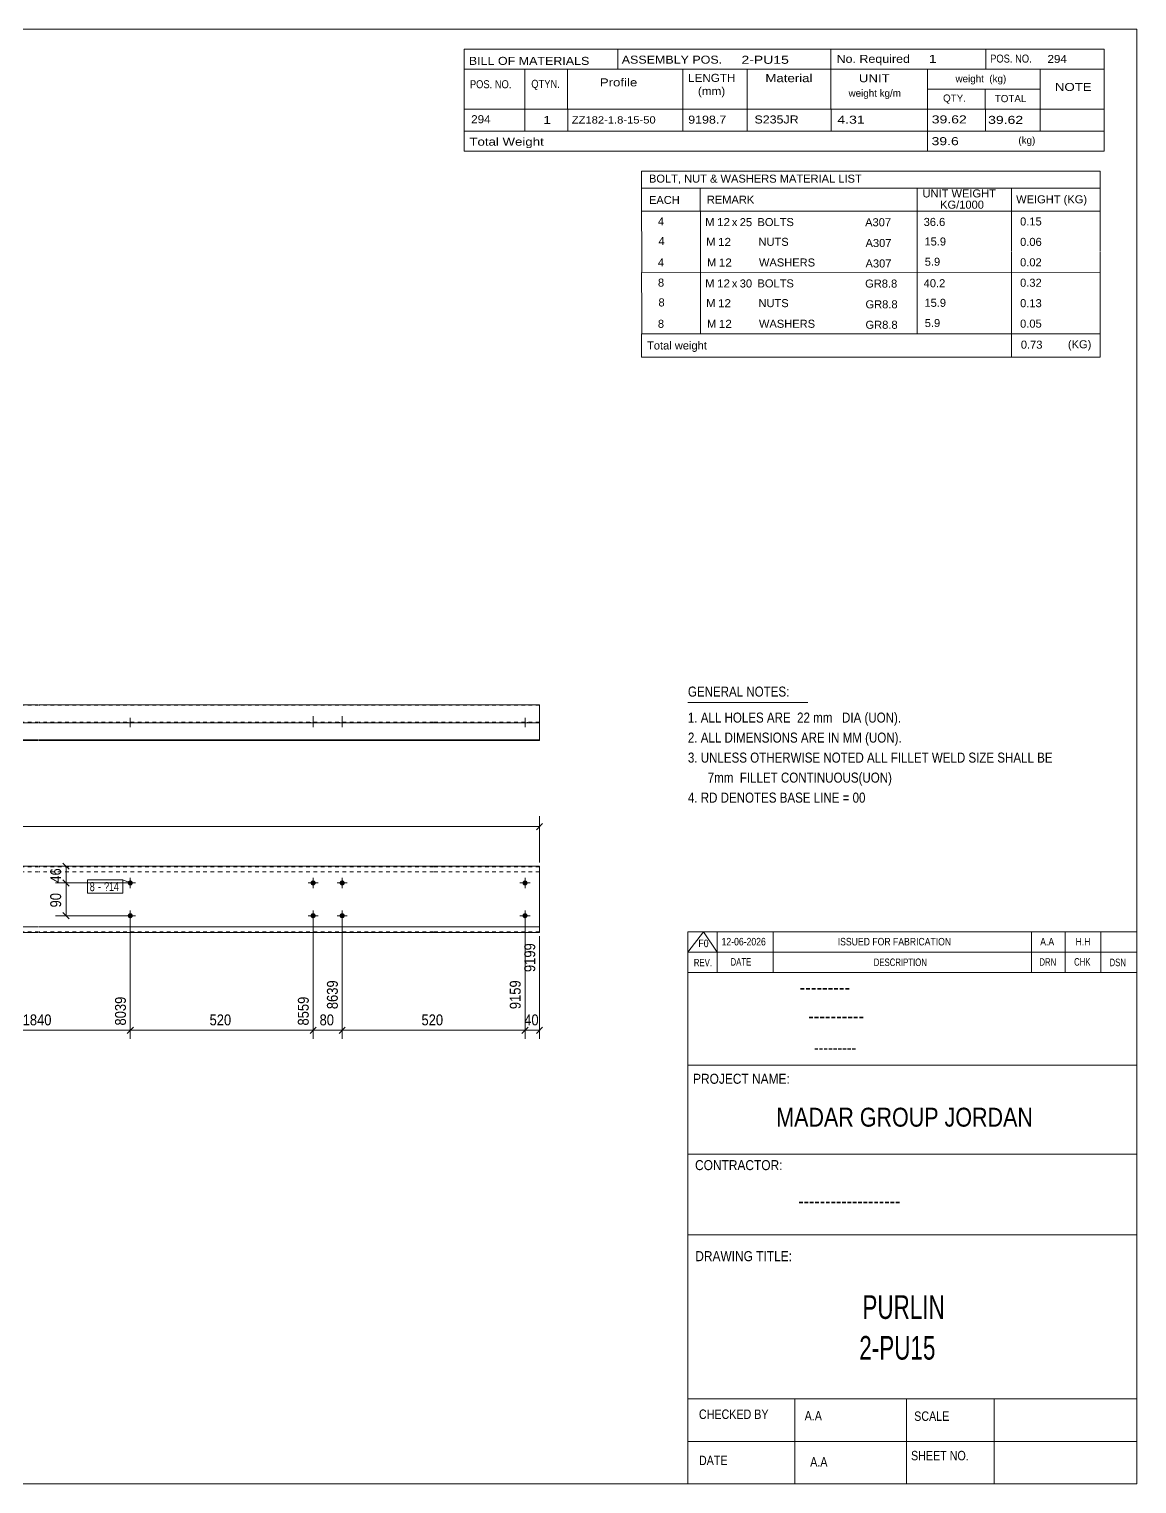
# Model space of a CAD drawing. Header units: millimetres. Extents: x 2 to 579, y 1 to 405.
# Drawn here: x 274.3 to 579, y 5 to 405 of the extents above; entities that cross this region are included whole.
import ezdxf

# ---------------------------------------------------------------- set-up
doc = ezdxf.new("R2010")
doc.units = ezdxf.units.MM
doc.linetypes.add('XKITLINE00', pattern=[0])
doc.linetypes.add('XKITLINE01', pattern=[4, 1, -1, 1, -1])
for name, color, linetype, lineweight in [('Bolt', 3, 'Continuous', 0), ('BoltMark', 7, 'Continuous', 0), ('Dimensions', 7, 'Continuous', 0), ('DrawingSheet', 5, 'Continuous', 0), ('OtherObjectType', 7, 'Continuous', 0), ('Part', 2, 'Continuous', 0)]:
    doc.layers.add(name, color=color, linetype=linetype, lineweight=lineweight)
doc.styles.add('@ARIAL_UNICODE_MS_BOLD', font='ARIAL.TTF')
doc.styles.add('ARIAL', font='ARIAL.TTF')
doc.styles.add('ARIAL_NARROW', font='ARIALN.TTF')
doc.styles.add('COMIC_SANS_MS_BOLD', font='COMICBD.TTF')
doc.styles.add('SWIS721_EX_BT', font='ARIAL.TTF')
doc.styles.add('SWISSE', font='ARIAL.TTF')

# ---------------------------------------------------------------- blocks, each defined once
blk = doc.blocks.new('*A5')
at = {"layer": 'Bolt'}
for points in [[(353.11, 170.2), (353.11, 170.16), (353.1, 170.13), (353.1, 170.09), (353.09, 170.06), (353.08, 170.03), (353.07, 169.99), (353.06, 169.96), (353.04, 169.93), (353.03, 169.9), (353.01, 169.87), (352.99, 169.84), (352.97, 169.81), (352.95, 169.79), (352.93, 169.76), (352.91, 169.74), (352.88, 169.71), (352.85, 169.69), (352.83, 169.67), (352.8, 169.65), (352.77, 169.63), (352.74, 169.61), (352.71, 169.6), (352.68, 169.58), (352.65, 169.57), (352.61, 169.56), (352.58, 169.55), (352.55, 169.54), (352.51, 169.54), (352.48, 169.53), (352.45, 169.53), (352.41, 169.53), (352.38, 169.53), (352.34, 169.53), (352.31, 169.54), (352.27, 169.54), (352.24, 169.55), (352.21, 169.56), (352.17, 169.57), (352.14, 169.58), (352.11, 169.6), (352.08, 169.61), (352.05, 169.63), (352.02, 169.65), (351.99, 169.67), (351.97, 169.69), (351.94, 169.71), (351.92, 169.74), (351.89, 169.76), (351.87, 169.79), (351.85, 169.81), (351.83, 169.84), (351.81, 169.87), (351.79, 169.9), (351.78, 169.93), (351.76, 169.96), (351.75, 169.99), (351.74, 170.03), (351.73, 170.06), (351.72, 170.09), (351.72, 170.13), (351.71, 170.16), (351.71, 170.2), (351.71, 170.23), (351.71, 170.26), (351.71, 170.3), (351.72, 170.33), (351.72, 170.37), (351.73, 170.4), (351.74, 170.43), (351.75, 170.47), (351.76, 170.5), (351.78, 170.53), (351.79, 170.56), (351.81, 170.59), (351.83, 170.62), (351.85, 170.65), (351.87, 170.67), (351.89, 170.7), (351.92, 170.72), (351.94, 170.75), (351.97, 170.77), (351.99, 170.79), (352.02, 170.81), (352.05, 170.83), (352.08, 170.85), (352.11, 170.86), (352.14, 170.88), (352.17, 170.89), (352.21, 170.9), (352.24, 170.91), (352.27, 170.92), (352.31, 170.92), (352.34, 170.93), (352.38, 170.93), (352.41, 170.93), (352.45, 170.93), (352.48, 170.93), (352.51, 170.92), (352.55, 170.92), (352.58, 170.91), (352.61, 170.9), (352.65, 170.89), (352.68, 170.88), (352.71, 170.86), (352.74, 170.85), (352.77, 170.83), (352.8, 170.81), (352.83, 170.79), (352.85, 170.77), (352.88, 170.75), (352.91, 170.72), (352.93, 170.7), (352.95, 170.67), (352.97, 170.65), (352.99, 170.62), (353.01, 170.59), (353.03, 170.56), (353.04, 170.53), (353.06, 170.5), (353.07, 170.47), (353.08, 170.43), (353.09, 170.4), (353.1, 170.37), (353.1, 170.33), (353.11, 170.3), (353.11, 170.26), (353.11, 170.23)], [(361.11, 170.2), (361.11, 170.16), (361.1, 170.13), (361.1, 170.09), (361.09, 170.06), (361.08, 170.03), (361.07, 169.99), (361.06, 169.96), (361.04, 169.93), (361.03, 169.9), (361.01, 169.87), (360.99, 169.84), (360.97, 169.81), (360.95, 169.79), (360.93, 169.76), (360.91, 169.74), (360.88, 169.71), (360.85, 169.69), (360.83, 169.67), (360.8, 169.65), (360.77, 169.63), (360.74, 169.61), (360.71, 169.6), (360.68, 169.58), (360.65, 169.57), (360.61, 169.56), (360.58, 169.55), (360.55, 169.54), (360.51, 169.54), (360.48, 169.53), (360.45, 169.53), (360.41, 169.53), (360.38, 169.53), (360.34, 169.53), (360.31, 169.54), (360.27, 169.54), (360.24, 169.55), (360.21, 169.56), (360.17, 169.57), (360.14, 169.58), (360.11, 169.6), (360.08, 169.61), (360.05, 169.63), (360.02, 169.65), (359.99, 169.67), (359.97, 169.69), (359.94, 169.71), (359.92, 169.74), (359.89, 169.76), (359.87, 169.79), (359.85, 169.81), (359.83, 169.84), (359.81, 169.87), (359.79, 169.9), (359.78, 169.93), (359.76, 169.96), (359.75, 169.99), (359.74, 170.03), (359.73, 170.06), (359.72, 170.09), (359.72, 170.13), (359.71, 170.16), (359.71, 170.2), (359.71, 170.23), (359.71, 170.26), (359.71, 170.3), (359.72, 170.33), (359.72, 170.37), (359.73, 170.4), (359.74, 170.43), (359.75, 170.47), (359.76, 170.5), (359.78, 170.53), (359.79, 170.56), (359.81, 170.59), (359.83, 170.62), (359.85, 170.65), (359.87, 170.67), (359.89, 170.7), (359.92, 170.72), (359.94, 170.75), (359.97, 170.77), (359.99, 170.79), (360.02, 170.81), (360.05, 170.83), (360.08, 170.85), (360.11, 170.86), (360.14, 170.88), (360.17, 170.89), (360.21, 170.9), (360.24, 170.91), (360.27, 170.92), (360.31, 170.92), (360.34, 170.93), (360.38, 170.93), (360.41, 170.93), (360.45, 170.93), (360.48, 170.93), (360.51, 170.92), (360.55, 170.92), (360.58, 170.91), (360.61, 170.9), (360.65, 170.89), (360.68, 170.88), (360.71, 170.86), (360.74, 170.85), (360.77, 170.83), (360.8, 170.81), (360.83, 170.79), (360.85, 170.77), (360.88, 170.75), (360.91, 170.72), (360.93, 170.7), (360.95, 170.67), (360.97, 170.65), (360.99, 170.62), (361.01, 170.59), (361.03, 170.56), (361.04, 170.53), (361.06, 170.5), (361.07, 170.47), (361.08, 170.43), (361.09, 170.4), (361.1, 170.37), (361.1, 170.33), (361.11, 170.3), (361.11, 170.26), (361.11, 170.23)], [(353.11, 161.2), (353.11, 161.16), (353.1, 161.13), (353.1, 161.09), (353.09, 161.06), (353.08, 161.03), (353.07, 160.99), (353.06, 160.96), (353.04, 160.93), (353.03, 160.9), (353.01, 160.87), (352.99, 160.84), (352.97, 160.81), (352.95, 160.79), (352.93, 160.76), (352.91, 160.74), (352.88, 160.71), (352.85, 160.69), (352.83, 160.67), (352.8, 160.65), (352.77, 160.63), (352.74, 160.61), (352.71, 160.6), (352.68, 160.58), (352.65, 160.57), (352.61, 160.56), (352.58, 160.55), (352.55, 160.54), (352.51, 160.54), (352.48, 160.53), (352.45, 160.53), (352.41, 160.53), (352.38, 160.53), (352.34, 160.53), (352.31, 160.54), (352.27, 160.54), (352.24, 160.55), (352.21, 160.56), (352.17, 160.57), (352.14, 160.58), (352.11, 160.6), (352.08, 160.61), (352.05, 160.63), (352.02, 160.65), (351.99, 160.67), (351.97, 160.69), (351.94, 160.71), (351.92, 160.74), (351.89, 160.76), (351.87, 160.79), (351.85, 160.81), (351.83, 160.84), (351.81, 160.87), (351.79, 160.9), (351.78, 160.93), (351.76, 160.96), (351.75, 160.99), (351.74, 161.03), (351.73, 161.06), (351.72, 161.09), (351.72, 161.13), (351.71, 161.16), (351.71, 161.2), (351.71, 161.23), (351.71, 161.26), (351.71, 161.3), (351.72, 161.33), (351.72, 161.37), (351.73, 161.4), (351.74, 161.43), (351.75, 161.47), (351.76, 161.5), (351.78, 161.53), (351.79, 161.56), (351.81, 161.59), (351.83, 161.62), (351.85, 161.65), (351.87, 161.67), (351.89, 161.7), (351.92, 161.72), (351.94, 161.75), (351.97, 161.77), (351.99, 161.79), (352.02, 161.81), (352.05, 161.83), (352.08, 161.85), (352.11, 161.86), (352.14, 161.88), (352.17, 161.89), (352.21, 161.9), (352.24, 161.91), (352.27, 161.92), (352.31, 161.92), (352.34, 161.93), (352.38, 161.93), (352.41, 161.93), (352.45, 161.93), (352.48, 161.93), (352.51, 161.92), (352.55, 161.92), (352.58, 161.91), (352.61, 161.9), (352.65, 161.89), (352.68, 161.88), (352.71, 161.86), (352.74, 161.85), (352.77, 161.83), (352.8, 161.81), (352.83, 161.79), (352.85, 161.77), (352.88, 161.75), (352.91, 161.72), (352.93, 161.7), (352.95, 161.67), (352.97, 161.65), (352.99, 161.62), (353.01, 161.59), (353.03, 161.56), (353.04, 161.53), (353.06, 161.5), (353.07, 161.47), (353.08, 161.43), (353.09, 161.4), (353.1, 161.37), (353.1, 161.33), (353.11, 161.3), (353.11, 161.26), (353.11, 161.23)], [(361.11, 161.2), (361.11, 161.16), (361.1, 161.13), (361.1, 161.09), (361.09, 161.06), (361.08, 161.03), (361.07, 160.99), (361.06, 160.96), (361.04, 160.93), (361.03, 160.9), (361.01, 160.87), (360.99, 160.84), (360.97, 160.81), (360.95, 160.79), (360.93, 160.76), (360.91, 160.74), (360.88, 160.71), (360.85, 160.69), (360.83, 160.67), (360.8, 160.65), (360.77, 160.63), (360.74, 160.61), (360.71, 160.6), (360.68, 160.58), (360.65, 160.57), (360.61, 160.56), (360.58, 160.55), (360.55, 160.54), (360.51, 160.54), (360.48, 160.53), (360.45, 160.53), (360.41, 160.53), (360.38, 160.53), (360.34, 160.53), (360.31, 160.54), (360.27, 160.54), (360.24, 160.55), (360.21, 160.56), (360.17, 160.57), (360.14, 160.58), (360.11, 160.6), (360.08, 160.61), (360.05, 160.63), (360.02, 160.65), (359.99, 160.67), (359.97, 160.69), (359.94, 160.71), (359.92, 160.74), (359.89, 160.76), (359.87, 160.79), (359.85, 160.81), (359.83, 160.84), (359.81, 160.87), (359.79, 160.9), (359.78, 160.93), (359.76, 160.96), (359.75, 160.99), (359.74, 161.03), (359.73, 161.06), (359.72, 161.09), (359.72, 161.13), (359.71, 161.16), (359.71, 161.2), (359.71, 161.23), (359.71, 161.26), (359.71, 161.3), (359.72, 161.33), (359.72, 161.37), (359.73, 161.4), (359.74, 161.43), (359.75, 161.47), (359.76, 161.5), (359.78, 161.53), (359.79, 161.56), (359.81, 161.59), (359.83, 161.62), (359.85, 161.65), (359.87, 161.67), (359.89, 161.7), (359.92, 161.72), (359.94, 161.75), (359.97, 161.77), (359.99, 161.79), (360.02, 161.81), (360.05, 161.83), (360.08, 161.85), (360.11, 161.86), (360.14, 161.88), (360.17, 161.89), (360.21, 161.9), (360.24, 161.91), (360.27, 161.92), (360.31, 161.92), (360.34, 161.93), (360.38, 161.93), (360.41, 161.93), (360.45, 161.93), (360.48, 161.93), (360.51, 161.92), (360.55, 161.92), (360.58, 161.91), (360.61, 161.9), (360.65, 161.89), (360.68, 161.88), (360.71, 161.86), (360.74, 161.85), (360.77, 161.83), (360.8, 161.81), (360.83, 161.79), (360.85, 161.77), (360.88, 161.75), (360.91, 161.72), (360.93, 161.7), (360.95, 161.67), (360.97, 161.65), (360.99, 161.62), (361.01, 161.59), (361.03, 161.56), (361.04, 161.53), (361.06, 161.5), (361.07, 161.47), (361.08, 161.43), (361.09, 161.4), (361.1, 161.37), (361.1, 161.33), (361.11, 161.3), (361.11, 161.26), (361.11, 161.23)]]:
    blk.add_hatch(color=3, dxfattribs=at).paths.add_polyline_path(points, flags=17)
at = {"layer": 'Bolt', "color": 3, "linetype": 'XKITLINE00', "lineweight": 0}
for p, q in [((353.81, 170.23), (351.01, 170.23)), ((352.41, 171.63), (352.41, 168.83)), ((361.81, 170.23), (359.01, 170.23)), ((360.41, 171.63), (360.41, 168.83)), ((353.81, 161.23), (351.01, 161.23)), ((352.41, 162.63), (352.41, 159.83)), ((361.81, 161.23), (359.01, 161.23)), ((360.41, 162.63), (360.41, 159.83))]:
    blk.add_line(p, q, dxfattribs=at)
blk = doc.blocks.new('*A6')
at = {"layer": 'Bolt'}
for points in [[(302.82, 170.2), (302.81, 170.16), (302.81, 170.13), (302.8, 170.09), (302.8, 170.06), (302.79, 170.03), (302.78, 169.99), (302.76, 169.96), (302.75, 169.93), (302.73, 169.9), (302.72, 169.87), (302.7, 169.84), (302.68, 169.81), (302.66, 169.79), (302.64, 169.76), (302.61, 169.74), (302.59, 169.71), (302.56, 169.69), (302.53, 169.67), (302.51, 169.65), (302.48, 169.63), (302.45, 169.61), (302.42, 169.6), (302.38, 169.58), (302.35, 169.57), (302.32, 169.56), (302.29, 169.55), (302.25, 169.54), (302.22, 169.54), (302.19, 169.53), (302.15, 169.53), (302.12, 169.53), (302.08, 169.53), (302.05, 169.53), (302.01, 169.54), (301.98, 169.54), (301.95, 169.55), (301.91, 169.56), (301.88, 169.57), (301.85, 169.58), (301.82, 169.6), (301.79, 169.61), (301.76, 169.63), (301.73, 169.65), (301.7, 169.67), (301.67, 169.69), (301.65, 169.71), (301.62, 169.74), (301.6, 169.76), (301.58, 169.79), (301.55, 169.81), (301.53, 169.84), (301.52, 169.87), (301.5, 169.9), (301.48, 169.93), (301.47, 169.96), (301.46, 169.99), (301.45, 170.03), (301.44, 170.06), (301.43, 170.09), (301.42, 170.13), (301.42, 170.16), (301.42, 170.2), (301.42, 170.23), (301.42, 170.26), (301.42, 170.3), (301.42, 170.33), (301.43, 170.37), (301.44, 170.4), (301.45, 170.43), (301.46, 170.47), (301.47, 170.5), (301.48, 170.53), (301.5, 170.56), (301.52, 170.59), (301.53, 170.62), (301.55, 170.65), (301.58, 170.67), (301.6, 170.7), (301.62, 170.72), (301.65, 170.75), (301.67, 170.77), (301.7, 170.79), (301.73, 170.81), (301.76, 170.83), (301.79, 170.85), (301.82, 170.86), (301.85, 170.88), (301.88, 170.89), (301.91, 170.9), (301.95, 170.91), (301.98, 170.92), (302.01, 170.92), (302.05, 170.93), (302.08, 170.93), (302.12, 170.93), (302.15, 170.93), (302.19, 170.93), (302.22, 170.92), (302.25, 170.92), (302.29, 170.91), (302.32, 170.9), (302.35, 170.89), (302.38, 170.88), (302.42, 170.86), (302.45, 170.85), (302.48, 170.83), (302.51, 170.81), (302.53, 170.79), (302.56, 170.77), (302.59, 170.75), (302.61, 170.72), (302.64, 170.7), (302.66, 170.67), (302.68, 170.65), (302.7, 170.62), (302.72, 170.59), (302.73, 170.56), (302.75, 170.53), (302.76, 170.5), (302.78, 170.47), (302.79, 170.43), (302.8, 170.4), (302.8, 170.37), (302.81, 170.33), (302.81, 170.3), (302.82, 170.26), (302.82, 170.23)], [(411.4, 170.2), (411.4, 170.16), (411.4, 170.13), (411.39, 170.09), (411.38, 170.06), (411.37, 170.03), (411.36, 169.99), (411.35, 169.96), (411.34, 169.93), (411.32, 169.9), (411.31, 169.87), (411.29, 169.84), (411.27, 169.81), (411.25, 169.79), (411.22, 169.76), (411.2, 169.74), (411.17, 169.71), (411.15, 169.69), (411.12, 169.67), (411.09, 169.65), (411.06, 169.63), (411.03, 169.61), (411, 169.6), (410.97, 169.58), (410.94, 169.57), (410.91, 169.56), (410.87, 169.55), (410.84, 169.54), (410.81, 169.54), (410.77, 169.53), (410.74, 169.53), (410.7, 169.53), (410.67, 169.53), (410.64, 169.53), (410.6, 169.54), (410.57, 169.54), (410.53, 169.55), (410.5, 169.56), (410.47, 169.57), (410.44, 169.58), (410.41, 169.6), (410.37, 169.61), (410.34, 169.63), (410.32, 169.65), (410.29, 169.67), (410.26, 169.69), (410.23, 169.71), (410.21, 169.74), (410.19, 169.76), (410.16, 169.79), (410.14, 169.81), (410.12, 169.84), (410.1, 169.87), (410.09, 169.9), (410.07, 169.93), (410.06, 169.96), (410.05, 169.99), (410.03, 170.03), (410.03, 170.06), (410.02, 170.09), (410.01, 170.13), (410.01, 170.16), (410.01, 170.2), (410, 170.23), (410.01, 170.26), (410.01, 170.3), (410.01, 170.33), (410.02, 170.37), (410.03, 170.4), (410.03, 170.43), (410.05, 170.47), (410.06, 170.5), (410.07, 170.53), (410.09, 170.56), (410.1, 170.59), (410.12, 170.62), (410.14, 170.65), (410.16, 170.67), (410.19, 170.7), (410.21, 170.72), (410.23, 170.75), (410.26, 170.77), (410.29, 170.79), (410.32, 170.81), (410.34, 170.83), (410.37, 170.85), (410.41, 170.86), (410.44, 170.88), (410.47, 170.89), (410.5, 170.9), (410.53, 170.91), (410.57, 170.92), (410.6, 170.92), (410.64, 170.93), (410.67, 170.93), (410.7, 170.93), (410.74, 170.93), (410.77, 170.93), (410.81, 170.92), (410.84, 170.92), (410.87, 170.91), (410.91, 170.9), (410.94, 170.89), (410.97, 170.88), (411, 170.86), (411.03, 170.85), (411.06, 170.83), (411.09, 170.81), (411.12, 170.79), (411.15, 170.77), (411.17, 170.75), (411.2, 170.72), (411.22, 170.7), (411.25, 170.67), (411.27, 170.65), (411.29, 170.62), (411.31, 170.59), (411.32, 170.56), (411.34, 170.53), (411.35, 170.5), (411.36, 170.47), (411.37, 170.43), (411.38, 170.4), (411.39, 170.37), (411.4, 170.33), (411.4, 170.3), (411.4, 170.26), (411.4, 170.23)], [(302.82, 161.2), (302.81, 161.16), (302.81, 161.13), (302.8, 161.09), (302.8, 161.06), (302.79, 161.03), (302.78, 160.99), (302.76, 160.96), (302.75, 160.93), (302.73, 160.9), (302.72, 160.87), (302.7, 160.84), (302.68, 160.81), (302.66, 160.79), (302.64, 160.76), (302.61, 160.74), (302.59, 160.71), (302.56, 160.69), (302.53, 160.67), (302.51, 160.65), (302.48, 160.63), (302.45, 160.61), (302.42, 160.6), (302.38, 160.58), (302.35, 160.57), (302.32, 160.56), (302.29, 160.55), (302.25, 160.54), (302.22, 160.54), (302.19, 160.53), (302.15, 160.53), (302.12, 160.53), (302.08, 160.53), (302.05, 160.53), (302.01, 160.54), (301.98, 160.54), (301.95, 160.55), (301.91, 160.56), (301.88, 160.57), (301.85, 160.58), (301.82, 160.6), (301.79, 160.61), (301.76, 160.63), (301.73, 160.65), (301.7, 160.67), (301.67, 160.69), (301.65, 160.71), (301.62, 160.74), (301.6, 160.76), (301.58, 160.79), (301.55, 160.81), (301.53, 160.84), (301.52, 160.87), (301.5, 160.9), (301.48, 160.93), (301.47, 160.96), (301.46, 160.99), (301.45, 161.03), (301.44, 161.06), (301.43, 161.09), (301.42, 161.13), (301.42, 161.16), (301.42, 161.2), (301.42, 161.23), (301.42, 161.26), (301.42, 161.3), (301.42, 161.33), (301.43, 161.37), (301.44, 161.4), (301.45, 161.43), (301.46, 161.47), (301.47, 161.5), (301.48, 161.53), (301.5, 161.56), (301.52, 161.59), (301.53, 161.62), (301.55, 161.65), (301.58, 161.67), (301.6, 161.7), (301.62, 161.72), (301.65, 161.75), (301.67, 161.77), (301.7, 161.79), (301.73, 161.81), (301.76, 161.83), (301.79, 161.85), (301.82, 161.86), (301.85, 161.88), (301.88, 161.89), (301.91, 161.9), (301.95, 161.91), (301.98, 161.92), (302.01, 161.92), (302.05, 161.93), (302.08, 161.93), (302.12, 161.93), (302.15, 161.93), (302.19, 161.93), (302.22, 161.92), (302.25, 161.92), (302.29, 161.91), (302.32, 161.9), (302.35, 161.89), (302.38, 161.88), (302.42, 161.86), (302.45, 161.85), (302.48, 161.83), (302.51, 161.81), (302.53, 161.79), (302.56, 161.77), (302.59, 161.75), (302.61, 161.72), (302.64, 161.7), (302.66, 161.67), (302.68, 161.65), (302.7, 161.62), (302.72, 161.59), (302.73, 161.56), (302.75, 161.53), (302.76, 161.5), (302.78, 161.47), (302.79, 161.43), (302.8, 161.4), (302.8, 161.37), (302.81, 161.33), (302.81, 161.3), (302.82, 161.26), (302.82, 161.23)], [(411.4, 161.2), (411.4, 161.16), (411.4, 161.13), (411.39, 161.09), (411.38, 161.06), (411.37, 161.03), (411.36, 160.99), (411.35, 160.96), (411.34, 160.93), (411.32, 160.9), (411.31, 160.87), (411.29, 160.84), (411.27, 160.81), (411.25, 160.79), (411.22, 160.76), (411.2, 160.74), (411.17, 160.71), (411.15, 160.69), (411.12, 160.67), (411.09, 160.65), (411.06, 160.63), (411.03, 160.61), (411, 160.6), (410.97, 160.58), (410.94, 160.57), (410.91, 160.56), (410.87, 160.55), (410.84, 160.54), (410.81, 160.54), (410.77, 160.53), (410.74, 160.53), (410.7, 160.53), (410.67, 160.53), (410.64, 160.53), (410.6, 160.54), (410.57, 160.54), (410.53, 160.55), (410.5, 160.56), (410.47, 160.57), (410.44, 160.58), (410.41, 160.6), (410.37, 160.61), (410.34, 160.63), (410.32, 160.65), (410.29, 160.67), (410.26, 160.69), (410.23, 160.71), (410.21, 160.74), (410.19, 160.76), (410.16, 160.79), (410.14, 160.81), (410.12, 160.84), (410.1, 160.87), (410.09, 160.9), (410.07, 160.93), (410.06, 160.96), (410.05, 160.99), (410.03, 161.03), (410.03, 161.06), (410.02, 161.09), (410.01, 161.13), (410.01, 161.16), (410.01, 161.2), (410, 161.23), (410.01, 161.26), (410.01, 161.3), (410.01, 161.33), (410.02, 161.37), (410.03, 161.4), (410.03, 161.43), (410.05, 161.47), (410.06, 161.5), (410.07, 161.53), (410.09, 161.56), (410.1, 161.59), (410.12, 161.62), (410.14, 161.65), (410.16, 161.67), (410.19, 161.7), (410.21, 161.72), (410.23, 161.75), (410.26, 161.77), (410.29, 161.79), (410.32, 161.81), (410.34, 161.83), (410.37, 161.85), (410.41, 161.86), (410.44, 161.88), (410.47, 161.89), (410.5, 161.9), (410.53, 161.91), (410.57, 161.92), (410.6, 161.92), (410.64, 161.93), (410.67, 161.93), (410.7, 161.93), (410.74, 161.93), (410.77, 161.93), (410.81, 161.92), (410.84, 161.92), (410.87, 161.91), (410.91, 161.9), (410.94, 161.89), (410.97, 161.88), (411, 161.86), (411.03, 161.85), (411.06, 161.83), (411.09, 161.81), (411.12, 161.79), (411.15, 161.77), (411.17, 161.75), (411.2, 161.72), (411.22, 161.7), (411.25, 161.67), (411.27, 161.65), (411.29, 161.62), (411.31, 161.59), (411.32, 161.56), (411.34, 161.53), (411.35, 161.5), (411.36, 161.47), (411.37, 161.43), (411.38, 161.4), (411.39, 161.37), (411.4, 161.33), (411.4, 161.3), (411.4, 161.26), (411.4, 161.23)]]:
    blk.add_hatch(color=3, dxfattribs=at).paths.add_polyline_path(points, flags=17)
at = {"layer": 'Bolt', "color": 3, "linetype": 'XKITLINE00', "lineweight": 0}
for p, q in [((303.52, 170.23), (300.72, 170.23)), ((302.12, 171.63), (302.12, 168.83)), ((412.1, 170.23), (409.3, 170.23)), ((410.7, 171.63), (410.7, 168.83)), ((303.52, 161.23), (300.72, 161.23)), ((302.12, 162.63), (302.12, 159.83)), ((412.1, 161.23), (409.3, 161.23)), ((410.7, 162.63), (410.7, 159.83))]:
    blk.add_line(p, q, dxfattribs=at)
blk = doc.blocks.new('*A7')
at = {"layer": 'Part'}
blk.add_hatch(color=2, dxfattribs=at).paths.add_polyline_path([(59.67, 176.23), (61.27, 176.23), (60.47, 174.83)], flags=17)
at = {"layer": 'Part', "color": 2, "linetype": 'XKITLINE00', "lineweight": 0}
for p, q in [((60.47, 174.83), (59.67, 176.23)), ((59.67, 176.23), (61.27, 176.23)), ((61.27, 176.23), (60.47, 174.83)), ((36.45, 174.83), (36.45, 156.63)), ((60.45, 174.83), (36.45, 174.83)), ((176.33, 174.83), (60.55, 174.83)), ((226.63, 174.83), (176.43, 174.83)), ((276.92, 174.83), (226.73, 174.83)), ((327.21, 174.83), (277.02, 174.83)), ((385.51, 174.83), (327.31, 174.83)), ((414.7, 174.83), (385.61, 174.83)), ((414.7, 174.83), (414.7, 156.63)), ((60.45, 158.13), (36.45, 158.13)), ((36.45, 156.63), (60.45, 156.63)), ((176.33, 158.13), (60.55, 158.13)), ((60.55, 156.63), (176.33, 156.63)), ((226.63, 158.13), (176.43, 158.13)), ((176.43, 156.63), (226.63, 156.63)), ((276.92, 158.13), (226.73, 158.13)), ((226.73, 156.63), (276.92, 156.63)), ((327.21, 158.13), (277.02, 158.13)), ((277.02, 156.63), (327.21, 156.63)), ((385.51, 158.13), (327.31, 158.13)), ((327.31, 156.63), (385.51, 156.63)), ((414.7, 158.13), (385.61, 158.13)), ((385.61, 156.63), (414.7, 156.63))]:
    blk.add_line(p, q, dxfattribs=at)
at = {"layer": 'Part', "color": 7, "linetype": 'XKITLINE01', "lineweight": 0}
for p, q in [((60.45, 174.65), (36.45, 174.65)), ((60.45, 173.33), (36.45, 173.33)), ((176.33, 174.65), (60.55, 174.65)), ((176.33, 173.33), (60.55, 173.33)), ((226.63, 174.65), (176.43, 174.65)), ((226.63, 173.33), (176.43, 173.33)), ((276.92, 174.65), (226.73, 174.65)), ((276.92, 173.33), (226.73, 173.33)), ((327.21, 174.65), (277.02, 174.65)), ((327.21, 173.33), (277.02, 173.33)), ((385.51, 174.65), (327.31, 174.65)), ((385.51, 173.33), (327.31, 173.33)), ((414.7, 174.65), (385.61, 174.65)), ((414.7, 173.33), (385.61, 173.33)), ((60.45, 156.81), (36.45, 156.81)), ((176.33, 156.81), (60.55, 156.81)), ((226.63, 156.81), (176.43, 156.81)), ((276.92, 156.81), (226.73, 156.81)), ((327.21, 156.81), (277.02, 156.81)), ((385.51, 156.81), (327.31, 156.81)), ((414.7, 156.81), (385.61, 156.81))]:
    blk.add_line(p, q, dxfattribs=at)
at = {"layer": 'Part', "color": 2, "linetype": 'XKITLINE00', "lineweight": 0}
blk.add_circle((60.47, 175.73), 1, dxfattribs=at)
blk = doc.blocks.new('*A12')
at = {"layer": 'Bolt'}
for points in [[(351.71, 214.25), (351.71, 214.43), (353.11, 214.43), (353.11, 214.25)], [(351.71, 214.25), (351.71, 214.43), (353.11, 214.43), (353.11, 214.25)], [(359.71, 214.25), (359.71, 214.43), (361.11, 214.43), (361.11, 214.25)], [(359.71, 214.25), (359.71, 214.43), (361.11, 214.43), (361.11, 214.25)]]:
    blk.add_hatch(color=3, dxfattribs=at).paths.add_polyline_path(points, flags=17)
at = {"layer": 'Bolt', "color": 3, "linetype": 'XKITLINE00', "lineweight": 0}
for p, q in [((352.41, 216.09), (352.41, 213.09)), ((352.41, 216.09), (352.41, 213.09)), ((360.41, 216.09), (360.41, 213.09)), ((360.41, 216.09), (360.41, 213.09)), ((351.71, 214.43), (351.71, 214.25)), ((351.71, 214.43), (351.71, 214.25)), ((353.11, 214.43), (353.11, 214.25)), ((353.11, 214.43), (353.11, 214.25)), ((359.71, 214.43), (359.71, 214.25)), ((359.71, 214.43), (359.71, 214.25)), ((361.11, 214.43), (361.11, 214.25)), ((361.11, 214.43), (361.11, 214.25))]:
    blk.add_line(p, q, dxfattribs=at)
blk = doc.blocks.new('*A13')
at = {"layer": 'Bolt'}
for points in [[(301.42, 214.25), (301.42, 214.43), (302.82, 214.43), (302.82, 214.25)], [(301.42, 214.25), (301.42, 214.43), (302.82, 214.43), (302.82, 214.25)], [(410, 214.25), (410, 214.43), (411.4, 214.43), (411.4, 214.25)], [(410, 214.25), (410, 214.43), (411.4, 214.43), (411.4, 214.25)]]:
    blk.add_hatch(color=3, dxfattribs=at).paths.add_polyline_path(points, flags=17)
at = {"layer": 'Bolt', "color": 3, "linetype": 'XKITLINE00', "lineweight": 0}
for p, q in [((301.42, 214.43), (301.42, 214.25)), ((301.42, 214.43), (301.42, 214.25)), ((302.12, 215.59), (302.12, 213.09)), ((302.12, 215.59), (302.12, 213.09)), ((302.82, 214.43), (302.82, 214.25)), ((302.82, 214.43), (302.82, 214.25)), ((410, 214.43), (410, 214.25)), ((410, 214.43), (410, 214.25)), ((410.7, 215.59), (410.7, 213.09)), ((410.7, 215.59), (410.7, 213.09)), ((411.4, 214.43), (411.4, 214.25)), ((411.4, 214.43), (411.4, 214.25))]:
    blk.add_line(p, q, dxfattribs=at)
blk = doc.blocks.new('*A14')
at = {"layer": 'Part'}
blk.add_hatch(color=2, dxfattribs=at).paths.add_polyline_path([(59.67, 215.74), (61.27, 215.74), (60.47, 214.34)], flags=17)
at = {"layer": 'Part', "color": 2, "linetype": 'XKITLINE00', "lineweight": 0}
for p, q in [((36.45, 209.61), (36.45, 219.25)), ((60.45, 219.25), (36.45, 219.25)), ((176.33, 219.25), (60.55, 219.25)), ((226.63, 219.25), (176.43, 219.25)), ((276.92, 219.25), (226.73, 219.25)), ((327.21, 219.25), (277.02, 219.25)), ((385.51, 219.25), (327.31, 219.25)), ((414.7, 219.25), (385.61, 219.25)), ((414.7, 219.25), (414.7, 209.61)), ((60.45, 214.25), (36.45, 214.25)), ((60.47, 214.34), (59.67, 215.74)), ((59.67, 215.74), (61.27, 215.74)), ((61.27, 215.74), (60.47, 214.34)), ((176.33, 214.25), (60.55, 214.25)), ((226.63, 214.25), (176.43, 214.25)), ((276.92, 214.25), (226.73, 214.25)), ((327.21, 214.25), (277.02, 214.25)), ((385.51, 214.25), (327.31, 214.25)), ((414.7, 214.25), (385.61, 214.25)), ((36.45, 209.43), (36.45, 209.61)), ((36.45, 209.61), (60.45, 209.61)), ((60.45, 209.43), (36.45, 209.43)), ((60.55, 209.61), (176.33, 209.61)), ((176.33, 209.43), (60.55, 209.43)), ((176.43, 209.61), (226.63, 209.61)), ((226.63, 209.43), (176.43, 209.43)), ((226.73, 209.61), (276.92, 209.61)), ((276.92, 209.43), (226.73, 209.43)), ((277.02, 209.61), (327.21, 209.61)), ((327.21, 209.43), (277.02, 209.43)), ((327.31, 209.61), (385.51, 209.61)), ((385.51, 209.43), (327.31, 209.43)), ((385.61, 209.61), (414.7, 209.61)), ((414.7, 209.43), (385.61, 209.43)), ((414.7, 209.61), (414.7, 209.43))]:
    blk.add_line(p, q, dxfattribs=at)
at = {"layer": 'Part', "color": 7, "linetype": 'XKITLINE01', "lineweight": 0}
for p, q in [((60.45, 219.07), (36.45, 219.07)), ((176.33, 219.07), (60.55, 219.07)), ((226.63, 219.07), (176.43, 219.07)), ((276.92, 219.07), (226.73, 219.07)), ((327.21, 219.07), (277.02, 219.07)), ((385.51, 219.07), (327.31, 219.07)), ((414.7, 219.07), (385.61, 219.07)), ((60.45, 214.43), (36.45, 214.43)), ((176.33, 214.43), (60.55, 214.43)), ((226.63, 214.43), (176.43, 214.43)), ((276.92, 214.43), (226.73, 214.43)), ((327.21, 214.43), (277.02, 214.43)), ((385.51, 214.43), (327.31, 214.43)), ((414.7, 214.43), (385.61, 214.43))]:
    blk.add_line(p, q, dxfattribs=at)
at = {"layer": 'Part', "color": 2, "linetype": 'XKITLINE00', "lineweight": 0}
blk.add_circle((60.47, 215.24), 1, dxfattribs=at)
blk = doc.blocks.new('*A15')
at = {"layer": 'DrawingSheet', "color": 5, "linetype": 'XKITLINE00', "lineweight": 0}
for p, q in [((579, 405), (5, 405)), ((5, 405), (5, 5)), ((579, 5), (579, 405)), ((5, 5), (579, 5))]:
    blk.add_line(p, q, dxfattribs=at)
at = {"layer": 'DrawingSheet', "color": 5, "style": 'ARIAL', "width": 0.85}
blk.add_text('Tekla structures', height=2, rotation=90, dxfattribs=at).set_placement((4.5, 5.5))
blk = doc.blocks.new('*A16')
at = {"layer": 'OtherObjectType', "color": 7, "linetype": 'XKITLINE00', "lineweight": 0}
for p, q in [((442.76, 365.95), (442.75, 354.95)), ((442.76, 365.95), (568.88, 365.95)), ((568.88, 365.95), (568.88, 354.95)), ((442.75, 361.3), (568.88, 361.3)), ((458.87, 361.31), (458.87, 354.95)), ((518.57, 361.31), (518.57, 354.95)), ((544.47, 361.29), (544.47, 354.95)), ((442.76, 354.92), (442.76, 349.42)), ((442.77, 354.95), (568.88, 354.95)), ((458.92, 354.95), (458.92, 349.33)), ((518.57, 354.95), (518.57, 349.33)), ((544.5, 354.95), (544.5, 349.45)), ((568.88, 354.95), (568.88, 349.45)), ((442.79, 349.33), (442.79, 343.72)), ((458.95, 349.33), (458.95, 343.71)), ((518.57, 349.33), (518.57, 343.71)), ((544.5, 349.33), (544.5, 343.83)), ((568.88, 349.33), (568.88, 343.83)), ((442.79, 343.7), (442.79, 338.13)), ((458.95, 343.71), (458.95, 338.09)), ((518.57, 343.71), (518.57, 338.09)), ((544.5, 343.71), (544.5, 338.1)), ((568.88, 343.71), (568.88, 338.1)), ((568.88, 338.1), (442.75, 338.13)), ((442.76, 338.06), (442.76, 332.56)), ((458.92, 338.09), (458.92, 332.47)), ((518.57, 338.09), (518.57, 332.47)), ((544.5, 338.09), (544.5, 332.59)), ((568.88, 338.09), (568.88, 332.59)), ((442.79, 332.47), (442.79, 326.86)), ((458.95, 332.47), (458.95, 326.86)), ((518.57, 332.47), (518.57, 326.86)), ((544.5, 332.47), (544.5, 326.97)), ((568.88, 332.47), (568.88, 326.97)), ((442.79, 326.84), (442.79, 321.27)), ((458.95, 326.85), (458.95, 321.24)), ((518.57, 326.86), (518.57, 321.24)), ((544.5, 326.85), (544.5, 321.25)), ((568.88, 326.85), (568.88, 321.24)), ((568.88, 321.24), (442.75, 321.27)), ((442.78, 321.24), (442.78, 314.83)), ((442.85, 321.23), (568.87, 321.24)), ((544.5, 321.2), (544.5, 314.79)), ((568.87, 321.21), (568.87, 314.79)), ((442.77, 314.79), (568.87, 314.79))]:
    blk.add_line(p, q, dxfattribs=at)
at = {"layer": 'OtherObjectType', "color": 7, "style": 'ARIAL_NARROW'}
for s, width, p in [('BOLT, NUT & WASHERS MATERIAL LIST', 1.211571, (444.79, 362.79)), ('UNIT WEIGHT', 1.211571, (520.03, 358.72)), ('EACH', 1.211571, (444.78, 356.92)), ('REMARK', 1.211571, (460.7, 357.01)), (' KG/1000', 1.211571, (524.02, 355.63)), ('WEIGHT (KG)', 1.211571, (545.78, 357.1)), ('4', 1.211571, (447.26, 351.05)), ('M', 1.211571, (460.26, 350.85)), ('12', 1.275, (463.5, 350.83)), ('x', 1.211571, (467.58, 350.83)), ('25', 1.211571, (469.76, 350.82)), ('BOLTS', 1.211571, (474.63, 350.84)), ('A307', 1.211571, (504.25, 350.79)), ('36.6', 1.211571, (520.34, 350.88)), ('0.15', 1.211571, (546.87, 351.01)), ('4', 1.211571, (447.4, 345.61)), ('M', 1.211571, (460.54, 345.41)), ('12', 1.275, (463.78, 345.39)), ('NUTS', 1.211571, (474.91, 345.41)), ('A307', 1.211571, (504.35, 345.09)), ('15.9', 1.211571, (520.56, 345.5)), ('0.06', 1.211571, (546.87, 345.39)), ('4', 1.211571, (447.24, 339.74)), ('M', 1.211571, (460.76, 339.74)), ('12', 1.275, (464, 339.72)), ('WASHERS', 1.211571, (475.04, 339.73)), ('A307', 1.211571, (504.35, 339.47)), ('5.9', 1.211571, (520.64, 339.94)), ('0.02', 1.211571, (546.87, 339.78)), ('8', 1.211571, (447.26, 334.2)), ('M', 1.211571, (460.26, 333.99)), ('12', 1.275, (463.5, 333.97)), ('30', 1.211571, (469.76, 333.96)), ('BOLTS', 1.211571, (474.63, 333.98)), ('GR8.8', 1.211571, (504.25, 333.93)), ('40.2', 1.211571, (520.34, 334.02)), ('0.32', 1.211571, (546.87, 334.16)), ('x', 1.211571, (467.58, 333.97)), ('8', 1.211571, (447.4, 328.75)), ('M', 1.211571, (460.54, 328.56)), ('12', 1.275, (463.78, 328.54)), ('NUTS', 1.211571, (474.91, 328.55)), ('GR8.8', 1.211571, (504.35, 328.23)), ('15.9', 1.211571, (520.56, 328.65)), ('0.13', 1.211571, (546.87, 328.54)), ('8', 1.211571, (447.24, 322.88)), ('M', 1.211571, (460.76, 322.88)), ('12', 1.275, (464, 322.86)), ('WASHERS', 1.211571, (475.04, 322.88)), ('GR8.8', 1.211571, (504.35, 322.61)), ('5.9', 1.211571, (520.64, 323.08)), ('0.05', 1.211571, (546.87, 322.92)), ('Total weight', 1.211571, (444.26, 316.91)), ('0.73', 1.211571, (547.07, 317.14)), ('(KG)', 1.211571, (560.02, 317.24))]:
    blk.add_text(s, height=2.2, dxfattribs=dict(at, width=width)).set_placement(p)
blk = doc.blocks.new('*A17')
at = {"layer": 'OtherObjectType', "color": 7, "linetype": 'XKITLINE00', "lineweight": 0}
blk.add_line((455.5, 219.82), (488.5, 219.82), dxfattribs=at)
at = {"layer": 'OtherObjectType', "color": 7, "style": 'ARIAL_NARROW', "width": 1.008832}
for s, p in [('GENERAL NOTES:', (455.5, 221.47)), ('1. ALL HOLES ARE  22 mm   DIA (UON).', (455.5, 214.32)), ('2. ALL DIMENSIONS ARE IN MM (UON).', (455.5, 208.82)), ('3. UNLESS OTHERWISE NOTED ALL FILLET WELD SIZE SHALL BE', (455.5, 203.32)), ('7mm  FILLET CONTINUOUS(UON)', (460.95, 197.82)), ('4. RD DENOTES BASE LINE = 00', (455.5, 192.32))]:
    blk.add_text(s, height=2.75, dxfattribs=at).set_placement(p)
blk = doc.blocks.new('*A18')
at = {"layer": 'OtherObjectType', "color": 7, "linetype": 'XKITLINE00', "lineweight": 0}
for p, q in [((455.5, 156.76), (579, 156.76)), ((455.5, 151.21), (459.82, 156.76)), ((455.5, 151.21), (455.5, 156.76)), ((459.82, 156.76), (463.53, 151.21)), ((463.53, 151.21), (463.53, 156.76)), ((478.97, 151.21), (478.97, 156.76)), ((549.98, 151.21), (549.98, 156.76)), ((559.24, 151.21), (559.24, 156.76)), ((569.12, 151.21), (569.12, 156.76)), ((579, 151.21), (579, 156.76)), ((455.5, 151.21), (579, 151.21)), ((455.5, 145.65), (455.5, 151.21)), ((459.21, 151.21), (579, 151.21)), ((463.53, 145.65), (463.53, 151.21)), ((478.97, 145.65), (478.97, 151.21)), ((549.98, 145.65), (549.98, 151.21)), ((559.24, 145.65), (559.24, 151.21)), ((569.12, 145.65), (569.12, 151.21)), ((579, 145.65), (579, 151.21))]:
    blk.add_line(p, q, dxfattribs=at)
at = {"layer": 'OtherObjectType', "color": 7, "style": 'ARIAL_NARROW'}
for s, height, width, p in [('F0', 2.058, 1.008832, (458.4, 152.59)), ('12-06-2026', 2.058, 1.008832, (464.76, 153.06)), ('ISSUED FOR FABRICATION', 2.0583, 1.008832, (496.71, 153.06)), ('A.A', 2.058, 1.008832, (552.4, 153.06)), ('H.H', 2.058, 1.008832, (562.13, 153.06)), ('REV.', 2.058, 0.907949, (457.13, 147.31)), ('DATE', 2.058, 0.907949, (467.23, 147.5)), ('DESCRIPTION', 2.0583, 0.907949, (506.61, 147.39)), ('DRN', 2.058, 0.907949, (552.17, 147.47)), ('CHK', 2.058, 0.907949, (561.72, 147.5)), ('DSN', 2.058, 0.907949, (571.47, 147.35))]:
    blk.add_text(s, height=height, dxfattribs=dict(at, width=width)).set_placement(p)
blk = doc.blocks.new('*A20')
at = {"layer": 'OtherObjectType', "color": 2, "linetype": 'XKITLINE00', "lineweight": 0}
for p, q in [((455.5, 145.65), (579, 145.65)), ((455.5, 5), (455.5, 145.64)), ((578.98, 145.64), (579, 5)), ((579, 120.14), (455.5, 120.14)), ((455.5, 95.63), (579, 95.63)), ((579, 73.49), (455.5, 73.49)), ((579, 28.4), (455.5, 28.4)), ((484.94, 28.4), (484.94, 5)), ((515.62, 5), (515.62, 28.4)), ((539.75, 5), (539.75, 28.4)), ((579, 16.7), (455.5, 16.7)), ((579, 5), (455.5, 5))]:
    blk.add_line(p, q, dxfattribs=at)
at = {"layer": 'OtherObjectType', "color": 4, "style": '@ARIAL_UNICODE_MS_BOLD', "width": 0.85}
blk.add_text('---------', height=3.9, dxfattribs=at).set_placement((486.23, 139.59))
at = {"layer": 'OtherObjectType', "color": 7, "style": 'ARIAL', "width": 0.85}
for s, height, p in [('----------', 3.9, (488.56, 131.77)), ('---------', 3.25, (490.21, 123.31))]:
    blk.add_text(s, height=height, dxfattribs=at).set_placement(p)
at = {"layer": 'OtherObjectType', "color": 3, "width": 0.85}
for s, style, p in [('PROJECT NAME:', 'SWIS721_EX_BT', (456.92, 115.01)), ('CONTRACTOR:', 'SWISSE', (457.47, 91.27)), ('DRAWING TITLE:', 'SWIS721_EX_BT', (457.53, 66.24))]:
    blk.add_text(s, height=2.7618, dxfattribs=dict(at, style=style)).set_placement(p)
at = {"layer": 'OtherObjectType', "color": 7, "width": 0.85}
for s, height, p in [('MADAR GROUP JORDAN', 5.2, (479.79, 103.23)), ('CHECKED BY', 2.592, (458.53, 22.86)), ('A.A', 2.592, (487.61, 22.45)), ('SCALE', 2.592, (517.74, 22.33)), ('DATE', 2.592, (458.54, 10.16)), ('A.A', 2.592, (489.14, 9.76)), ('SHEET NO.', 2.592, (516.87, 11.49))]:
    blk.add_text(s, height=height, dxfattribs=at).set_placement(p)
at = {"layer": 'OtherObjectType', "color": 1}
for s, height, style, width, p in [('-------------------', 3.9, 'COMIC_SANS_MS_BOLD', 0.85, (485.87, 80.86)), ('PURLIN', 6.5, 'ARIAL', 0.68, (503.5, 50.37)), ('2-PU15', 6.5, 'ARIAL', 0.68, (502.64, 39.17))]:
    blk.add_text(s, height=height, dxfattribs=dict(at, style=style, width=width)).set_placement(p)
blk = doc.blocks.new('*A21')
at = {"layer": 'OtherObjectType', "color": 7, "linetype": 'XKITLINE00', "lineweight": 0}
for p, q in [((393.98, 399.5), (569.98, 399.5)), ((393.98, 399.5), (393.98, 388.5)), ((436.26, 399.42), (436.26, 393.87)), ((494.85, 394), (494.85, 399.5)), ((537.43, 393.96), (537.43, 399.42)), ((569.98, 394), (569.98, 399.5)), ((393.98, 394), (569.98, 394)), ((410.64, 394), (410.64, 383)), ((422.4, 393.98), (422.4, 383.03)), ((454.12, 393.99), (454.13, 383)), ((471.78, 393.98), (471.78, 383)), ((494.85, 393.98), (494.85, 383)), ((521.43, 394), (521.43, 383)), ((552.42, 394), (552.42, 383)), ((569.98, 394), (569.98, 388.5)), ((393.98, 388.5), (393.98, 383)), ((521.45, 388.52), (552.45, 388.52)), ((537.28, 388.52), (537.28, 383)), ((569.98, 388.5), (569.98, 383)), ((393.98, 383), (569.98, 383)), ((393.98, 383), (393.98, 376.95)), ((410.63, 383), (410.63, 376.95)), ((422.44, 382.99), (422.44, 376.95)), ((454.12, 383), (454.11, 376.95)), ((471.79, 383), (471.79, 376.95)), ((494.87, 383), (494.87, 376.95)), ((521.44, 383), (521.44, 376.95)), ((537.33, 382.95), (537.33, 376.95)), ((552.43, 383), (552.43, 376.95)), ((569.98, 383), (569.98, 376.95)), ((393.98, 376.95), (569.98, 376.95)), ((393.98, 376.95), (393.98, 371.45)), ((521.44, 376.95), (521.44, 371.45)), ((569.98, 376.95), (569.98, 371.45)), ((393.98, 371.45), (569.98, 371.45))]:
    blk.add_line(p, q, dxfattribs=at)
at = {"layer": 'OtherObjectType', "color": 7, "style": 'ARIAL_NARROW'}
for s, height, width, p in [('BILL OF MATERIALS', 2.2, 1.36, (395.25, 395.16)), ('ASSEMBLY POS.', 2.2, 1.36, (437.3, 395.5)), ('2-PU15', 2.2, 1.525501, (470.23, 395.46)), ('No. Required', 2.2, 1.36, (496.39, 395.72)), ('1', 2.2, 1.525501, (521.75, 395.72)), ('POS. NO.', 2.2, 1.02, (538.63, 395.79)), ('294', 2.2, 1.270501, (554.4, 395.69)), ('LENGTH', 2.2, 1.275, (455.54, 390.49)), ('Material', 2.2, 1.445, (476.81, 390.41)), ('UNIT', 2.2, 1.445, (502.52, 390.4)), ('weight  (kg)', 1.98, 1.19, (529.11, 390.39)), ('POS. NO.', 2.2, 1.02, (395.53, 388.74)), ('QTYN.', 2.2, 1.02, (412.42, 388.84)), ('Profile', 2.2, 1.445, (431.26, 389.25)), ('(mm)', 2.2, 1.275, (458.26, 386.86)), ('weight kg/m', 1.98, 1.19, (499.69, 386.4)), ('NOTE', 2.2, 1.445, (556.44, 387.99)), ('QTY.', 1.98, 1.19, (525.68, 385.03)), ('TOTAL', 1.98, 1.19, (539.9, 384.91)), ('294', 2.2, 1.270501, (395.89, 379.12)), ('1', 2.2, 1.525501, (415.71, 378.91)), ('ZZ182-1.8-15-50', 1.98, 1.355501, (423.56, 379.04)), ('9198.7', 2.2, 1.355501, (455.59, 379.01)), ('S235JR', 2.2, 1.355501, (473.81, 379.05)), ('4.31', 2.2, 1.525501, (496.62, 378.99)), ('39.62', 2.2, 1.525501, (522.57, 379.07)), ('39.62', 2.2, 1.525501, (538.08, 378.94)), ('Total Weight', 2.2, 1.445, (395.4, 372.94)), ('39.6', 2.2, 1.525501, (522.52, 373.09)), ('(kg)', 1.98, 1.19, (546.4, 373.46))]:
    blk.add_text(s, height=height, dxfattribs=dict(at, width=width)).set_placement(p)
blk = doc.blocks.new('*A23')
at = {"layer": 'Dimensions', "color": 7, "linetype": 'XKITLINE00', "lineweight": 0}
for p, q in [((301.12, 170.23), (281.6, 170.23)), ((283.6, 171.08), (285.3, 169.38)), ((284.45, 161.23), (284.45, 170.23)), ((301.12, 161.23), (281.6, 161.23)), ((283.6, 162.08), (285.3, 160.38))]:
    blk.add_line(p, q, dxfattribs=at)
at = {"layer": 'Dimensions', "color": 3}
for p in [(284.45, 170.23), (284.45, 161.23)]:
    blk.add_point(p, dxfattribs=at)
at = {"layer": 'Dimensions', "color": 3, "style": 'ARIAL', "width": 0.85}
blk.add_text('90', height=3, rotation=90.0002, dxfattribs=at).set_placement((283.1, 163.5))
blk = doc.blocks.new('*A24')
at = {"layer": 'Dimensions', "color": 7, "linetype": 'XKITLINE00', "lineweight": 0}
for p, q in [((301.12, 174.83), (281.6, 174.83)), ((283.6, 175.68), (285.3, 173.98)), ((284.45, 170.23), (284.45, 174.83)), ((301.12, 170.23), (281.6, 170.23)), ((283.6, 171.08), (285.3, 169.38))]:
    blk.add_line(p, q, dxfattribs=at)
at = {"layer": 'Dimensions', "color": 3}
for p in [(284.45, 174.83), (284.45, 170.23)]:
    blk.add_point(p, dxfattribs=at)
at = {"layer": 'Dimensions', "color": 3, "style": 'ARIAL', "width": 0.85}
blk.add_text('46', height=3, rotation=90.0002, dxfattribs=at).set_placement((283.1, 170.3))
blk = doc.blocks.new('*A31')
at = {"layer": 'Dimensions', "color": 7, "linetype": 'XKITLINE00', "lineweight": 0}
for p, q in [((36.45, 175.83), (36.45, 188.58)), ((414.7, 175.83), (414.7, 188.58)), ((37.3, 186.58), (35.6, 184.88)), ((36.45, 185.73), (414.7, 185.73)), ((415.55, 186.58), (413.86, 184.88))]:
    blk.add_line(p, q, dxfattribs=at)
at = {"layer": 'Dimensions', "color": 3}
for p in [(36.45, 185.73), (414.7, 185.73)]:
    blk.add_point(p, dxfattribs=at)
at = {"layer": 'Dimensions', "color": 3, "style": 'ARIAL', "width": 0.85}
blk.add_text('9199', height=3, dxfattribs=at).set_placement((221.13, 187.08))
blk = doc.blocks.new('*A38')
at = {"layer": 'Dimensions', "color": 7, "linetype": 'XKITLINE00', "lineweight": 0}
for p, q in [((251.82, 160.23), (251.82, 127.33)), ((302.12, 160.23), (302.12, 127.33)), ((252.67, 130.58), (250.97, 128.88)), ((251.82, 129.73), (302.12, 129.73)), ((302.97, 130.58), (301.27, 128.88))]:
    blk.add_line(p, q, dxfattribs=at)
at = {"layer": 'Dimensions', "color": 3}
for p in [(251.82, 129.73), (302.12, 129.73)]:
    blk.add_point(p, dxfattribs=at)
at = {"layer": 'Dimensions', "color": 3, "style": 'ARIAL', "width": 0.85}
blk.add_text('8039', height=3, rotation=90.0002, dxfattribs=at).set_placement((300.92, 131.03))
blk.add_text('1840', height=3, dxfattribs=at).set_placement((272.52, 131.08))
blk = doc.blocks.new('*A39')
at = {"layer": 'Dimensions', "color": 7, "linetype": 'XKITLINE00', "lineweight": 0}
for p, q in [((302.12, 160.23), (302.12, 127.33)), ((352.41, 160.23), (352.41, 127.33)), ((302.97, 130.58), (301.27, 128.88)), ((302.12, 129.73), (352.41, 129.73)), ((353.26, 130.58), (351.56, 128.88))]:
    blk.add_line(p, q, dxfattribs=at)
at = {"layer": 'Dimensions', "color": 3}
for p in [(302.12, 129.73), (352.41, 129.73)]:
    blk.add_point(p, dxfattribs=at)
at = {"layer": 'Dimensions', "color": 3, "style": 'ARIAL', "width": 0.85}
blk.add_text('8559', height=3, rotation=90.0002, dxfattribs=at).set_placement((351.21, 131.03))
blk.add_text('520', height=3, dxfattribs=at).set_placement((323.93, 131.08))
blk = doc.blocks.new('*A40')
at = {"layer": 'Dimensions', "color": 7, "linetype": 'XKITLINE00', "lineweight": 0}
for p, q in [((352.41, 160.23), (352.41, 127.33)), ((360.41, 160.23), (360.41, 127.33)), ((353.26, 130.58), (351.56, 128.88)), ((352.41, 129.73), (360.41, 129.73)), ((361.26, 130.58), (359.56, 128.88))]:
    blk.add_line(p, q, dxfattribs=at)
at = {"layer": 'Dimensions', "color": 3}
for p in [(352.41, 129.73), (360.41, 129.73)]:
    blk.add_point(p, dxfattribs=at)
at = {"layer": 'Dimensions', "color": 3, "style": 'ARIAL', "width": 0.85}
blk.add_text('8639', height=3, rotation=90.0002, dxfattribs=at).set_placement((359.21, 135.53))
blk.add_text('80', height=3, dxfattribs=at).set_placement((354.19, 131.08))
blk = doc.blocks.new('*A41')
at = {"layer": 'Dimensions', "color": 7, "linetype": 'XKITLINE00', "lineweight": 0}
for p, q in [((360.41, 160.23), (360.41, 127.33)), ((410.7, 160.23), (410.7, 127.33)), ((361.26, 130.58), (359.56, 128.88)), ((360.41, 129.73), (410.7, 129.73)), ((411.55, 130.58), (409.86, 128.88))]:
    blk.add_line(p, q, dxfattribs=at)
at = {"layer": 'Dimensions', "color": 3}
for p in [(360.41, 129.73), (410.7, 129.73)]:
    blk.add_point(p, dxfattribs=at)
at = {"layer": 'Dimensions', "color": 3, "style": 'ARIAL', "width": 0.85}
blk.add_text('9159', height=3, rotation=90.0002, dxfattribs=at).set_placement((409.5, 135.53))
blk.add_text('520', height=3, dxfattribs=at).set_placement((382.22, 131.08))
blk = doc.blocks.new('*A42')
at = {"layer": 'Dimensions', "color": 7, "linetype": 'XKITLINE00', "lineweight": 0}
for p, q in [((410.7, 160.23), (410.7, 127.33)), ((414.7, 155.63), (414.7, 127.33)), ((411.55, 130.58), (409.86, 128.88)), ((410.7, 129.73), (414.7, 129.73)), ((415.55, 130.58), (413.86, 128.88))]:
    blk.add_line(p, q, dxfattribs=at)
at = {"layer": 'Dimensions', "color": 3}
for p in [(410.7, 129.73), (414.7, 129.73)]:
    blk.add_point(p, dxfattribs=at)
at = {"layer": 'Dimensions', "color": 3, "style": 'ARIAL', "width": 0.85}
blk.add_text('9199', height=3, rotation=90.0002, dxfattribs=at).set_placement((413.5, 145.73))
blk.add_text('40', height=3, dxfattribs=at).set_placement((410.48, 131.08))
blk = doc.blocks.new('*A43')
at = {"layer": 'BoltMark', "color": 7, "linetype": 'XKITLINE00', "lineweight": 0}
for p, q in [((290.39, 171.08), (300.08, 171.08)), ((290.39, 167.38), (290.39, 171.08)), ((300.08, 167.38), (300.08, 171.08)), ((302.12, 170.23), (300.08, 171.08)), ((290.39, 167.38), (300.08, 167.38))]:
    blk.add_line(p, q, dxfattribs=at)
at = {"layer": 'BoltMark', "color": 3, "style": 'ARIAL_NARROW', "width": 0.85}
for s, p in [('8', (290.99, 167.98)), ('-', (293.26, 167.98)), ('?14', (294.92, 167.98))]:
    blk.add_text(s, height=2.5, dxfattribs=at).set_placement(p)

msp = doc.modelspace()

# ---------------------------------------------------------------- block references
at = {"lineweight": 0}
for name in ['*A15', '*A21', '*A16', '*A17', '*A12', '*A13', '*A31', '*A24', '*A23', '*A43', '*A6', '*A5', '*A38', '*A39', '*A40', '*A41', '*A42', '*A18', '*A20']:
    msp.add_blockref(name, (0, 0), dxfattribs=at)
at = {"layer": 'Part', "lineweight": 0}
for name in ['*A14', '*A7']:
    msp.add_blockref(name, (0, 0), dxfattribs=at)

doc.saveas('drawing.dxf')
